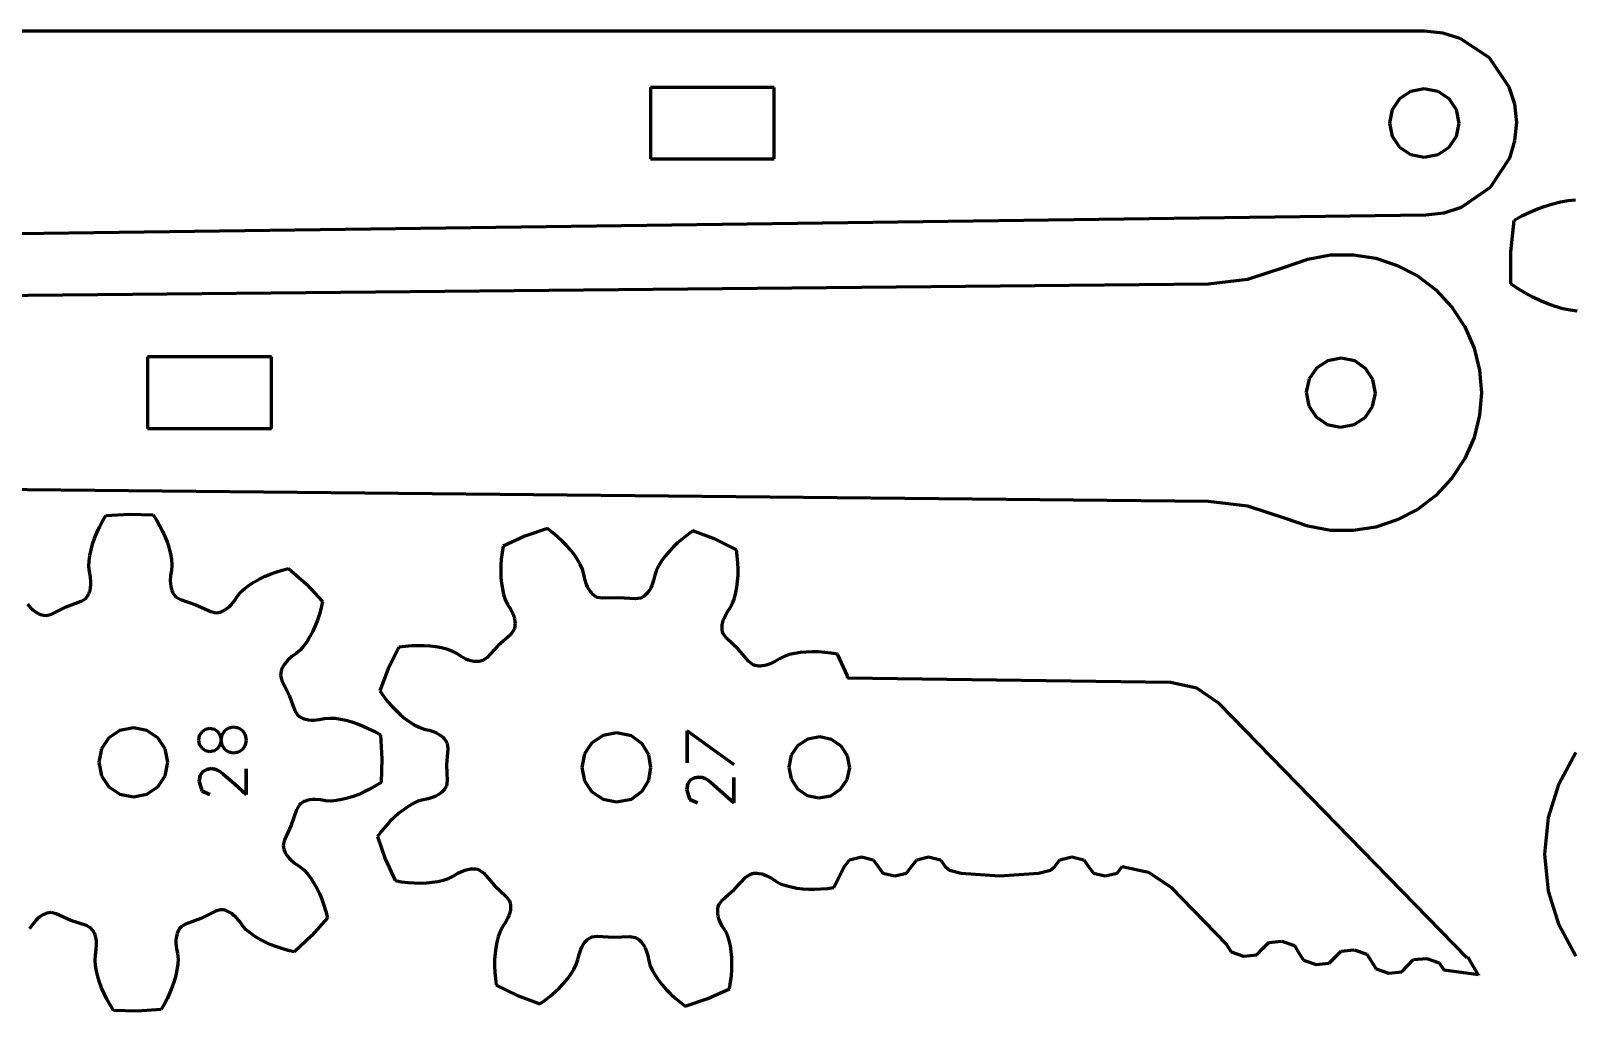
# Model space of a CAD drawing. Header units: millimetres. Extents: x 0 to 247, y 0 to 194.
# Drawn here: x 75.5 to 142.6, y 146.9 to 189.4 of the extents above; entities that cross this region are included whole.
import ezdxf

# ---------------------------------------------------------------- set-up
doc = ezdxf.new("R2010")
doc.units = ezdxf.units.MM
doc.linetypes.add('K5LT32768', pattern=[0])
doc.layers.add('Layer 1', color=7, linetype='Continuous')

msp = doc.modelspace()

# ---------------------------------------------------------------- linework, layer by layer
at = {"layer": 'Layer 1', "color": 1, "linetype": 'K5LT32768', "lineweight": 60, "true_color": 0xff0000}
for p, q in [((62.265, 189.443), (136.011, 189.443)), ((136.011, 189.443), (136.813, 189.362)), ((136.813, 189.362), (137.561, 189.131)), ((137.561, 189.131), (138.83, 188.281)), ((138.83, 188.281), (139.689, 187.018)), ((107.8, 186.993), (102.427, 186.993)), ((102.427, 186.993), (102.427, 183.893)), ((107.8, 183.893), (107.8, 186.993)), ((139.689, 187.018), (139.925, 186.272)), ((134.629, 186.027), (134.95, 186.504)), ((134.95, 186.504), (135.427, 186.825)), ((135.427, 186.825), (136.011, 186.943)), ((136.011, 186.943), (136.595, 186.825)), ((136.595, 186.825), (137.072, 186.504)), ((137.072, 186.504), (137.393, 186.027)), ((134.511, 185.443), (134.629, 186.027)), ((137.393, 186.027), (137.511, 185.443)), ((139.925, 186.272), (140.011, 185.47)), ((134.629, 184.859), (134.511, 185.443)), ((137.511, 185.443), (137.393, 184.859)), ((140.011, 185.47), (139.935, 184.666)), ((134.95, 184.382), (134.629, 184.859)), ((135.427, 184.061), (134.95, 184.382)), ((137.072, 184.382), (136.595, 184.061)), ((137.393, 184.859), (137.072, 184.382)), ((139.935, 184.666), (139.709, 183.917)), ((102.427, 183.893), (107.8, 183.893)), ((136.011, 183.943), (135.427, 184.061)), ((136.595, 184.061), (136.011, 183.943)), ((139.709, 183.917), (138.867, 182.643)), ((138.867, 182.643), (137.61, 181.775)), ((137.61, 181.775), (136.865, 181.535)), ((140.587, 181.574), (140.925, 181.716)), ((140.925, 181.716), (141.262, 181.838)), ((141.262, 181.838), (141.597, 181.939)), ((141.597, 181.939), (141.929, 182.02)), ((141.929, 182.02), (142.258, 182.077)), ((142.258, 182.077), (142.582, 182.11)), ((136.063, 181.443), (62.324, 180.474)), ((136.865, 181.535), (136.063, 181.443)), ((139.774, 179.852), (139.911, 181.233)), ((139.911, 181.233), (140.249, 181.413)), ((140.249, 181.413), (140.587, 181.574)), ((130.959, 179.543), (131.945, 179.718)), ((131.945, 179.718), (132.934, 179.726)), ((132.934, 179.726), (133.905, 179.574)), ((139.77, 178.466), (139.774, 179.852)), ((128.358, 178.665), (129.996, 179.198)), ((129.996, 179.198), (130.959, 179.543)), ((133.905, 179.574), (134.838, 179.266)), ((134.838, 179.266), (135.713, 178.806)), ((52.354, 177.75), (126.644, 178.473)), ((126.644, 178.473), (128.358, 178.665)), ((135.713, 178.806), (136.51, 178.2)), ((140.088, 178.252), (139.77, 178.466)), ((136.51, 178.2), (137.209, 177.453)), ((140.408, 178.058), (140.088, 178.252)), ((140.73, 177.882), (140.408, 178.058)), ((141.052, 177.726), (140.73, 177.882)), ((141.375, 177.592), (141.052, 177.726)), ((137.209, 177.453), (137.771, 176.598)), ((141.698, 177.478), (141.375, 177.592)), ((142.019, 177.387), (141.698, 177.478)), ((142.338, 177.322), (142.019, 177.387)), ((142.653, 177.285), (142.338, 177.322)), ((137.771, 176.598), (138.172, 175.681)), ((138.172, 175.681), (138.413, 174.722)), ((85.975, 175.294), (80.602, 175.294)), ((80.602, 175.294), (80.602, 172.194)), ((85.975, 172.194), (85.975, 175.294)), ((131.823, 175.131), (131.343, 174.814)), ((132.408, 175.243), (131.823, 175.131)), ((132.991, 175.119), (132.408, 175.243)), ((133.464, 174.793), (132.991, 175.119)), ((131.017, 174.341), (130.893, 173.758)), ((131.343, 174.814), (131.017, 174.341)), ((133.781, 174.313), (133.464, 174.793)), ((133.893, 173.728), (133.781, 174.313)), ((138.413, 174.722), (138.493, 173.742)), ((130.893, 173.758), (131.005, 173.173)), ((133.769, 173.146), (133.893, 173.728)), ((138.493, 173.742), (138.413, 172.762)), ((131.005, 173.173), (131.322, 172.693)), ((133.443, 172.672), (133.769, 173.146)), ((131.322, 172.693), (131.795, 172.367)), ((131.795, 172.367), (132.378, 172.243)), ((132.378, 172.243), (132.963, 172.355)), ((132.963, 172.355), (133.443, 172.672)), ((138.413, 172.762), (138.172, 171.803)), ((80.602, 172.194), (85.975, 172.194)), ((138.172, 171.803), (137.77, 170.886)), ((137.77, 170.886), (137.208, 170.031)), ((126.643, 169.014), (52.354, 169.751)), ((137.208, 170.031), (136.51, 169.284)), ((128.357, 168.822), (126.643, 169.014)), ((136.51, 169.284), (135.712, 168.678)), ((78.642, 168.16), (78.785, 168.407)), ((78.785, 168.407), (79.817, 168.472)), ((79.817, 168.472), (80.85, 168.439)), ((80.85, 168.439), (81.001, 168.197)), ((129.995, 168.287), (128.357, 168.822)), ((130.958, 167.942), (129.995, 168.287)), ((135.712, 168.678), (134.837, 168.219)), ((78.299, 167.417), (78.399, 167.664)), ((78.399, 167.664), (78.513, 167.912)), ((78.513, 167.912), (78.642, 168.16)), ((81.001, 168.197), (81.137, 167.953)), ((81.137, 167.953), (81.259, 167.709)), ((81.259, 167.709), (81.367, 167.465)), ((97.953, 167.842), (96.975, 167.508)), ((98.18, 167.668), (97.953, 167.842)), ((98.394, 167.489), (98.18, 167.668)), ((104.03, 167.577), (103.811, 167.404)), ((104.262, 167.743), (104.03, 167.577)), ((105.229, 167.378), (104.262, 167.743)), ((131.944, 167.767), (130.958, 167.942)), ((132.932, 167.758), (131.944, 167.767)), ((133.904, 167.91), (132.932, 167.758)), ((134.837, 168.219), (133.904, 167.91)), ((78.095, 166.681), (78.147, 166.924)), ((78.147, 166.924), (78.215, 167.17)), ((78.215, 167.17), (78.299, 167.417)), ((81.367, 167.465), (81.459, 167.221)), ((81.459, 167.221), (81.535, 166.978)), ((81.535, 166.978), (81.594, 166.736)), ((96.034, 167.082), (95.987, 166.8)), ((96.975, 167.508), (96.034, 167.082)), ((98.594, 167.304), (98.394, 167.489)), ((98.781, 167.113), (98.594, 167.304)), ((98.953, 166.917), (98.781, 167.113)), ((99.111, 166.717), (98.953, 166.917)), ((103.412, 167.04), (103.233, 166.85)), ((103.605, 167.225), (103.412, 167.04)), ((103.811, 167.404), (103.605, 167.225)), ((106.157, 166.923), (105.229, 167.378)), ((106.195, 166.64), (106.157, 166.923)), ((78.051, 166.205), (78.062, 166.441)), ((78.062, 166.441), (78.095, 166.681)), ((81.594, 166.736), (81.635, 166.497)), ((81.635, 166.497), (81.653, 166.261)), ((81.653, 166.261), (81.638, 166.032)), ((95.935, 166.251), (95.929, 165.984)), ((95.954, 166.523), (95.935, 166.251)), ((95.987, 166.8), (95.954, 166.523)), ((99.251, 166.512), (99.111, 166.717)), ((99.374, 166.302), (99.251, 166.512)), ((99.475, 166.088), (99.374, 166.302)), ((102.794, 166.249), (102.686, 166.038)), ((102.923, 166.454), (102.794, 166.249)), ((103.07, 166.654), (102.923, 166.454)), ((103.233, 166.85), (103.07, 166.654)), ((106.219, 166.362), (106.195, 166.64)), ((106.23, 166.089), (106.219, 166.362)), ((78.073, 165.976), (78.051, 166.205)), ((78.121, 165.753), (78.073, 165.976)), ((78.142, 165.524), (78.121, 165.753)), ((81.598, 165.807), (81.584, 165.578)), ((81.584, 165.578), (81.589, 165.46)), ((81.638, 166.032), (81.598, 165.807)), ((85.216, 165.52), (85.438, 165.645)), ((85.438, 165.645), (85.673, 165.76)), ((85.673, 165.76), (85.918, 165.865)), ((85.918, 165.865), (86.174, 165.959)), ((86.174, 165.959), (86.441, 166.043)), ((86.441, 166.043), (86.716, 166.116)), ((86.716, 166.116), (87.492, 165.434)), ((95.929, 165.984), (95.937, 165.723)), ((95.937, 165.723), (95.96, 165.469)), ((99.541, 165.868), (99.475, 166.088)), ((99.583, 165.644), (99.541, 165.868)), ((99.651, 165.424), (99.583, 165.644)), ((102.564, 165.597), (102.489, 165.38)), ((102.613, 165.82), (102.564, 165.597)), ((102.686, 166.038), (102.613, 165.82)), ((106.18, 165.309), (106.21, 165.562)), ((106.21, 165.562), (106.227, 165.822)), ((106.227, 165.822), (106.23, 166.089)), ((77.915, 164.816), (77.982, 164.894)), ((77.982, 164.894), (78.027, 164.966)), ((78.027, 164.966), (78.06, 165.033)), ((78.06, 165.033), (78.085, 165.099)), ((78.085, 165.099), (78.104, 165.162)), ((78.104, 165.162), (78.129, 165.286)), ((78.129, 165.286), (78.141, 165.406)), ((78.141, 165.406), (78.142, 165.524)), ((81.589, 165.46), (81.604, 165.341)), ((81.604, 165.341), (81.633, 165.218)), ((81.633, 165.218), (81.654, 165.155)), ((81.654, 165.155), (81.681, 165.09)), ((81.681, 165.09), (81.716, 165.024)), ((81.716, 165.024), (81.763, 164.954)), ((81.763, 164.954), (81.832, 164.878)), ((81.832, 164.878), (82.03, 164.765)), ((84.37, 164.71), (84.494, 164.901)), ((84.494, 164.901), (84.64, 165.079)), ((84.64, 165.079), (84.815, 165.238)), ((84.815, 165.238), (85.008, 165.384)), ((85.008, 165.384), (85.216, 165.52)), ((87.492, 165.434), (88.199, 164.68)), ((95.96, 165.469), (95.998, 165.223)), ((95.998, 165.223), (96.052, 164.987)), ((96.052, 164.987), (96.125, 164.762)), ((99.697, 165.316), (99.651, 165.424)), ((99.754, 165.21), (99.697, 165.316)), ((99.824, 165.105), (99.754, 165.21)), ((99.866, 165.054), (99.824, 165.105)), ((99.914, 165.003), (99.866, 165.054)), ((99.971, 164.953), (99.914, 165.003)), ((100.039, 164.904), (99.971, 164.953)), ((100.131, 164.857), (100.039, 164.904)), ((102.155, 164.918), (102.085, 164.872)), ((102.213, 164.967), (102.155, 164.918)), ((102.262, 165.016), (102.213, 164.967)), ((102.306, 165.066), (102.262, 165.016)), ((102.38, 165.168), (102.306, 165.066)), ((102.44, 165.273), (102.38, 165.168)), ((102.489, 165.38), (102.44, 165.273)), ((106.073, 164.829), (106.134, 165.064)), ((106.134, 165.064), (106.18, 165.309)), ((75.384, 164.569), (75.537, 164.396)), ((75.537, 164.396), (75.623, 164.317)), ((75.623, 164.317), (75.719, 164.243)), ((75.719, 164.243), (75.826, 164.177)), ((76.427, 164.137), (77.061, 164.448)), ((77.061, 164.448), (77.721, 164.697)), ((77.721, 164.697), (77.915, 164.816)), ((82.03, 164.765), (82.698, 164.537)), ((82.698, 164.537), (83.341, 164.246)), ((83.341, 164.246), (83.562, 164.193)), ((83.665, 164.201), (83.747, 164.22)), ((83.747, 164.22), (83.818, 164.244)), ((83.818, 164.244), (83.882, 164.273)), ((83.882, 164.273), (83.94, 164.304)), ((83.94, 164.304), (84.046, 164.374)), ((84.046, 164.374), (84.139, 164.451)), ((84.139, 164.451), (84.223, 164.533)), ((84.223, 164.533), (84.37, 164.71)), ((88.134, 164.402), (88.059, 164.133)), ((88.199, 164.68), (88.134, 164.402)), ((96.125, 164.762), (96.227, 164.556)), ((96.227, 164.556), (96.35, 164.364)), ((96.35, 164.364), (96.451, 164.157)), ((100.356, 164.821), (100.131, 164.857)), ((101.061, 164.844), (100.356, 164.821)), ((101.766, 164.799), (101.061, 164.844)), ((101.992, 164.828), (101.766, 164.799)), ((102.085, 164.872), (101.992, 164.828)), ((105.648, 164.013), (105.756, 164.216)), ((105.756, 164.216), (105.885, 164.404)), ((105.885, 164.404), (105.993, 164.607)), ((105.993, 164.607), (106.073, 164.829)), ((75.826, 164.177), (75.886, 164.147)), ((75.886, 164.147), (75.95, 164.12)), ((75.95, 164.12), (76.022, 164.098)), ((76.022, 164.098), (76.105, 164.082)), ((76.105, 164.082), (76.208, 164.077)), ((76.208, 164.077), (76.427, 164.137)), ((83.562, 164.193), (83.665, 164.201)), ((87.876, 163.625), (87.768, 163.387)), ((87.972, 163.874), (87.876, 163.625)), ((88.059, 164.133), (87.972, 163.874)), ((96.451, 164.157), (96.491, 164.047)), ((96.491, 164.047), (96.522, 163.93)), ((96.522, 163.93), (96.543, 163.806)), ((96.54, 163.595), (96.524, 163.512)), ((96.547, 163.67), (96.54, 163.595)), ((96.543, 163.806), (96.548, 163.74)), ((96.548, 163.74), (96.547, 163.67)), ((105.536, 163.529), (105.538, 163.598)), ((105.538, 163.598), (105.545, 163.665)), ((105.545, 163.665), (105.569, 163.788)), ((105.569, 163.788), (105.604, 163.904)), ((105.604, 163.904), (105.648, 164.013)), ((87.521, 162.949), (87.381, 162.751)), ((87.65, 163.162), (87.521, 162.949)), ((87.768, 163.387), (87.65, 163.162)), ((96.349, 163.235), (95.82, 162.769)), ((96.489, 163.415), (96.349, 163.235)), ((96.524, 163.512), (96.489, 163.415)), ((105.541, 163.453), (105.536, 163.529)), ((105.555, 163.37), (105.541, 163.453)), ((105.587, 163.272), (105.555, 163.37)), ((105.72, 163.088), (105.587, 163.272)), ((106.235, 162.605), (105.72, 163.088)), ((86.867, 162.29), (86.695, 162.137)), ((87.054, 162.42), (86.867, 162.29)), ((87.227, 162.571), (87.054, 162.42)), ((87.381, 162.751), (87.227, 162.571)), ((91.502, 162.691), (91.047, 161.763)), ((91.785, 162.728), (91.502, 162.691)), ((92.063, 162.753), (91.785, 162.728)), ((92.336, 162.763), (92.063, 162.753)), ((92.603, 162.761), (92.336, 162.763)), ((92.863, 162.744), (92.603, 162.761)), ((93.116, 162.714), (92.863, 162.744)), ((93.361, 162.668), (93.116, 162.714)), ((93.596, 162.607), (93.361, 162.668)), ((93.818, 162.527), (93.596, 162.607)), ((94.021, 162.418), (93.818, 162.527)), ((94.209, 162.289), (94.021, 162.418)), ((94.412, 162.182), (94.209, 162.289)), ((95.337, 162.254), (95.153, 162.12)), ((95.82, 162.769), (95.337, 162.254)), ((106.701, 162.076), (106.235, 162.605)), ((108.022, 162.198), (107.83, 162.075)), ((108.228, 162.3), (108.022, 162.198)), ((108.453, 162.373), (108.228, 162.3)), ((108.69, 162.427), (108.453, 162.373)), ((108.936, 162.465), (108.69, 162.427)), ((109.189, 162.488), (108.936, 162.465)), ((109.45, 162.496), (109.189, 162.488)), ((109.717, 162.49), (109.45, 162.496)), ((109.989, 162.471), (109.717, 162.49)), ((110.266, 162.438), (109.989, 162.471)), ((110.548, 162.391), (110.266, 162.438)), ((110.974, 161.45), (110.548, 162.391)), ((86.38, 161.569), (86.375, 161.467)), ((86.396, 161.652), (86.38, 161.569)), ((86.419, 161.724), (86.396, 161.652)), ((86.445, 161.789), (86.419, 161.724)), ((86.475, 161.848), (86.445, 161.789)), ((86.541, 161.955), (86.475, 161.848)), ((86.615, 162.051), (86.541, 161.955)), ((86.695, 162.137), (86.615, 162.051)), ((91.047, 161.763), (90.682, 160.796)), ((94.521, 162.138), (94.412, 162.182)), ((94.637, 162.103), (94.521, 162.138)), ((94.761, 162.079), (94.637, 162.103)), ((94.827, 162.072), (94.761, 162.079)), ((94.897, 162.07), (94.827, 162.072)), ((94.972, 162.074), (94.897, 162.07)), ((95.055, 162.089), (94.972, 162.074)), ((95.153, 162.12), (95.055, 162.089)), ((106.882, 161.936), (106.701, 162.076)), ((106.978, 161.901), (106.882, 161.936)), ((107.061, 161.885), (106.978, 161.901)), ((107.136, 161.878), (107.061, 161.885)), ((107.206, 161.877), (107.136, 161.878)), ((107.272, 161.882), (107.206, 161.877)), ((107.397, 161.903), (107.272, 161.882)), ((107.513, 161.934), (107.397, 161.903)), ((107.624, 161.974), (107.513, 161.934)), ((107.83, 162.075), (107.624, 161.974)), ((86.375, 161.467), (86.435, 161.247)), ((86.435, 161.247), (86.746, 160.613)), ((110.974, 161.353), (110.974, 161.45)), ((125.001, 161.171), (110.974, 161.353)), ((126.145, 160.921), (125.001, 161.171)), ((127.106, 160.254), (126.145, 160.921)), ((86.746, 160.613), (86.995, 159.953)), ((90.682, 160.796), (90.849, 160.564)), ((90.849, 160.564), (91.021, 160.345)), ((91.021, 160.345), (91.2, 160.138)), ((127.11, 160.252), (127.106, 160.254)), ((137.872, 149.218), (127.11, 160.252)), ((86.995, 159.953), (87.114, 159.759)), ((87.114, 159.759), (87.192, 159.692)), ((87.192, 159.692), (87.264, 159.647)), ((87.264, 159.647), (87.332, 159.614)), ((87.332, 159.614), (87.397, 159.589)), ((87.397, 159.589), (87.461, 159.57)), ((87.461, 159.57), (87.584, 159.545)), ((87.584, 159.545), (87.704, 159.534)), ((87.704, 159.534), (87.822, 159.532)), ((87.822, 159.532), (88.051, 159.554)), ((88.051, 159.554), (88.274, 159.601)), ((88.274, 159.601), (88.503, 159.624)), ((88.503, 159.624), (88.739, 159.612)), ((88.739, 159.612), (88.979, 159.579)), ((88.979, 159.579), (89.223, 159.528)), ((89.223, 159.528), (89.468, 159.459)), ((91.2, 160.138), (91.385, 159.946)), ((91.385, 159.946), (91.575, 159.767)), ((91.575, 159.767), (91.771, 159.604)), ((91.771, 159.604), (91.971, 159.457)), ((79.402, 159.083), (78.925, 158.762)), ((79.986, 159.201), (79.402, 159.083)), ((80.57, 159.083), (79.986, 159.201)), ((81.047, 158.762), (80.57, 159.083)), ((82.821, 158.668), (82.859, 158.865)), ((82.821, 158.668), (82.859, 158.865)), ((82.859, 158.865), (82.964, 159.028)), ((82.859, 158.865), (82.964, 159.028)), ((82.964, 159.028), (83.119, 159.138)), ((82.964, 159.028), (83.119, 159.138)), ((83.119, 159.138), (83.31, 159.179)), ((83.119, 159.138), (83.31, 159.179)), ((83.31, 159.179), (83.499, 159.138)), ((83.31, 159.179), (83.499, 159.138)), ((83.499, 159.138), (83.653, 159.028)), ((83.499, 159.138), (83.653, 159.028)), ((83.653, 159.028), (83.757, 158.865)), ((83.653, 159.028), (83.757, 158.865)), ((83.757, 158.865), (83.795, 158.668)), ((83.757, 158.865), (83.795, 158.668)), ((83.795, 158.668), (83.839, 158.892)), ((83.795, 158.668), (83.839, 158.892)), ((83.839, 158.892), (83.956, 159.077)), ((83.839, 158.892), (83.956, 159.077)), ((83.956, 159.077), (84.128, 159.201)), ((83.956, 159.077), (84.128, 159.201)), ((84.128, 159.201), (84.337, 159.246)), ((84.128, 159.201), (84.337, 159.246)), ((84.337, 159.246), (84.546, 159.201)), ((84.337, 159.246), (84.546, 159.201)), ((84.546, 159.201), (84.719, 159.077)), ((84.546, 159.201), (84.719, 159.077)), ((84.719, 159.077), (84.837, 158.892)), ((84.719, 159.077), (84.837, 158.892)), ((84.837, 158.892), (84.879, 158.668)), ((84.837, 158.892), (84.879, 158.668)), ((89.468, 159.459), (89.715, 159.375)), ((89.715, 159.375), (89.963, 159.275)), ((89.963, 159.275), (90.21, 159.161)), ((90.21, 159.161), (90.458, 159.032)), ((90.458, 159.032), (90.705, 158.889)), ((90.705, 158.889), (90.771, 157.857)), ((91.971, 159.457), (92.177, 159.327)), ((92.177, 159.327), (92.387, 159.22)), ((92.387, 159.22), (92.605, 159.146)), ((92.605, 159.146), (92.828, 159.098)), ((92.828, 159.098), (93.045, 159.023)), ((93.045, 159.023), (93.152, 158.973)), ((93.152, 158.973), (93.256, 158.913)), ((93.256, 158.913), (93.359, 158.84)), ((100.368, 158.861), (99.888, 158.54)), ((100.956, 158.979), (100.368, 158.861)), ((101.608, 158.85), (100.956, 158.979)), ((102.073, 158.51), (101.608, 158.85)), ((104.013, 159.06), (106.045, 157.607)), ((106.045, 157.607), (104.013, 159.06)), ((104.013, 159.06), (104.013, 157.683)), ((104.013, 157.683), (104.013, 159.06)), ((78.604, 158.285), (78.486, 157.701)), ((78.925, 158.762), (78.604, 158.285)), ((81.368, 158.285), (81.047, 158.762)), ((81.486, 157.701), (81.368, 158.285)), ((82.859, 158.47), (82.821, 158.668)), ((82.859, 158.47), (82.821, 158.668)), ((82.964, 158.308), (82.859, 158.47)), ((82.964, 158.308), (82.859, 158.47)), ((83.119, 158.198), (82.964, 158.308)), ((83.119, 158.198), (82.964, 158.308)), ((83.31, 158.157), (83.119, 158.198)), ((83.31, 158.157), (83.119, 158.198)), ((83.499, 158.198), (83.31, 158.157)), ((83.499, 158.198), (83.31, 158.157)), ((83.653, 158.308), (83.499, 158.198)), ((83.653, 158.308), (83.499, 158.198)), ((83.757, 158.47), (83.653, 158.308)), ((83.757, 158.47), (83.653, 158.308)), ((83.795, 158.668), (83.757, 158.47)), ((83.795, 158.668), (83.757, 158.47)), ((83.839, 158.445), (83.795, 158.668)), ((83.839, 158.445), (83.795, 158.668)), ((83.956, 158.262), (83.839, 158.445)), ((83.956, 158.262), (83.839, 158.445)), ((84.128, 158.137), (83.956, 158.262)), ((84.128, 158.137), (83.956, 158.262)), ((84.719, 158.262), (84.546, 158.137)), ((84.719, 158.262), (84.546, 158.137)), ((84.837, 158.445), (84.719, 158.262)), ((84.837, 158.445), (84.719, 158.262)), ((84.879, 158.668), (84.837, 158.445)), ((84.879, 158.668), (84.837, 158.445)), ((93.359, 158.84), (93.409, 158.796)), ((93.409, 158.796), (93.458, 158.746)), ((93.458, 158.746), (93.507, 158.689)), ((93.507, 158.689), (93.553, 158.618)), ((93.553, 158.618), (93.597, 158.525)), ((93.626, 158.299), (93.581, 157.595)), ((93.597, 158.525), (93.626, 158.299)), ((99.888, 158.54), (99.565, 158.063)), ((102.353, 158.03), (102.073, 158.51)), ((108.83, 158.428), (108.541, 158.01)), ((109.255, 158.707), (108.83, 158.428)), ((109.772, 158.804), (109.255, 158.707)), ((110.286, 158.694), (109.772, 158.804)), ((110.704, 158.405), (110.286, 158.694)), ((110.982, 157.98), (110.704, 158.405)), ((78.486, 157.701), (78.604, 157.117)), ((81.368, 157.117), (81.486, 157.701)), ((84.337, 158.092), (84.128, 158.137)), ((84.337, 158.092), (84.128, 158.137)), ((84.546, 158.137), (84.337, 158.092)), ((84.546, 158.137), (84.337, 158.092)), ((90.771, 157.857), (90.737, 156.825)), ((93.581, 157.595), (93.604, 156.89)), ((99.565, 158.063), (99.446, 157.479)), ((102.446, 157.479), (102.353, 158.03)), ((108.541, 158.01), (108.43, 157.496)), ((111.08, 157.463), (110.982, 157.98)), ((141.866, 156.785), (142.594, 158.127)), ((78.604, 157.117), (78.925, 156.64)), ((81.047, 156.64), (81.368, 157.117)), ((82.879, 157.132), (82.833, 156.882)), ((82.833, 156.882), (82.879, 157.132)), ((82.833, 156.882), (82.963, 156.446)), ((82.963, 156.446), (82.833, 156.882)), ((83.001, 157.3), (82.879, 157.132)), ((82.879, 157.132), (83.001, 157.3)), ((83.168, 157.396), (83.001, 157.3)), ((83.001, 157.3), (83.168, 157.396)), ((83.355, 157.427), (83.168, 157.396)), ((83.168, 157.396), (83.355, 157.427)), ((83.519, 157.407), (83.355, 157.427)), ((83.355, 157.427), (83.519, 157.407)), ((83.641, 157.361), (83.519, 157.407)), ((83.519, 157.407), (83.641, 157.361)), ((83.732, 157.306), (83.641, 157.361)), ((83.641, 157.361), (83.732, 157.306)), ((83.798, 157.261), (83.732, 157.306)), ((83.732, 157.306), (83.798, 157.261)), ((83.867, 157.206), (83.798, 157.261)), ((83.798, 157.261), (83.867, 157.206)), ((84.001, 157.09), (83.867, 157.206)), ((83.867, 157.206), (84.001, 157.09)), ((84.176, 156.935), (84.001, 157.09)), ((84.001, 157.09), (84.176, 156.935)), ((84.368, 156.761), (84.176, 156.935)), ((84.176, 156.935), (84.368, 156.761)), ((84.879, 156.301), (84.879, 157.413)), ((84.879, 157.413), (84.879, 156.301)), ((93.604, 156.89), (93.568, 156.665)), ((99.446, 157.479), (99.565, 156.895)), ((99.565, 156.895), (99.888, 156.418)), ((102.073, 156.448), (102.353, 156.928)), ((102.353, 156.928), (102.446, 157.479)), ((104.167, 156.935), (104.046, 156.767)), ((104.046, 156.767), (104.167, 156.935)), ((104.335, 157.031), (104.167, 156.935)), ((104.167, 156.935), (104.335, 157.031)), ((104.521, 157.062), (104.335, 157.031)), ((104.335, 157.031), (104.521, 157.062)), ((104.685, 157.042), (104.521, 157.062)), ((104.521, 157.062), (104.685, 157.042)), ((104.808, 156.996), (104.685, 157.042)), ((104.685, 157.042), (104.808, 156.996)), ((104.898, 156.941), (104.808, 156.996)), ((104.808, 156.996), (104.898, 156.941)), ((104.964, 156.895), (104.898, 156.941)), ((104.898, 156.941), (104.964, 156.895)), ((105.033, 156.84), (104.964, 156.895)), ((104.964, 156.895), (105.033, 156.84)), ((105.167, 156.725), (105.033, 156.84)), ((105.033, 156.84), (105.167, 156.725)), ((106.045, 155.936), (106.045, 157.048)), ((106.045, 157.048), (106.045, 155.936)), ((108.43, 157.496), (108.528, 156.979)), ((108.528, 156.979), (108.807, 156.554)), ((110.68, 156.531), (110.969, 156.949)), ((110.969, 156.949), (111.08, 157.463)), ((78.925, 156.64), (79.402, 156.319)), ((79.402, 156.319), (79.986, 156.201)), ((79.986, 156.201), (80.57, 156.319)), ((80.57, 156.319), (81.047, 156.64)), ((82.963, 156.446), (83.298, 156.307)), ((83.298, 156.307), (82.963, 156.446)), ((84.879, 156.301), (84.368, 156.761)), ((84.368, 156.761), (84.879, 156.301)), ((89.519, 156.216), (89.276, 156.139)), ((89.763, 156.308), (89.519, 156.216)), ((90.007, 156.415), (89.763, 156.308)), ((90.252, 156.537), (90.007, 156.415)), ((90.495, 156.674), (90.252, 156.537)), ((90.737, 156.825), (90.495, 156.674)), ((93.001, 156.185), (92.781, 156.117)), ((93.109, 156.231), (93.001, 156.185)), ((93.215, 156.288), (93.109, 156.231)), ((93.32, 156.358), (93.215, 156.288)), ((93.371, 156.4), (93.32, 156.358)), ((93.422, 156.448), (93.371, 156.4)), ((93.472, 156.504), (93.422, 156.448)), ((93.521, 156.573), (93.472, 156.504)), ((93.568, 156.665), (93.521, 156.573)), ((99.888, 156.418), (100.368, 156.097)), ((101.608, 156.108), (102.073, 156.448)), ((104.046, 156.767), (103.999, 156.517)), ((103.999, 156.517), (104.046, 156.767)), ((103.999, 156.517), (104.129, 156.081)), ((104.129, 156.081), (103.999, 156.517)), ((105.342, 156.57), (105.167, 156.725)), ((105.167, 156.725), (105.342, 156.57)), ((105.534, 156.396), (105.342, 156.57)), ((105.342, 156.57), (105.534, 156.396)), ((106.045, 155.936), (105.534, 156.396)), ((105.534, 156.396), (106.045, 155.936)), ((108.807, 156.554), (109.224, 156.265)), ((109.224, 156.265), (109.739, 156.155)), ((109.739, 156.155), (110.256, 156.252)), ((110.256, 156.252), (110.68, 156.531)), ((141.405, 155.301), (141.866, 156.785)), ((87.063, 155.644), (86.835, 154.977)), ((87.176, 155.842), (87.063, 155.644)), ((87.252, 155.911), (87.176, 155.842)), ((87.322, 155.958), (87.252, 155.911)), ((87.388, 155.994), (87.322, 155.958)), ((87.453, 156.02), (87.388, 155.994)), ((87.516, 156.042), (87.453, 156.02)), ((87.639, 156.07), (87.516, 156.042)), ((87.758, 156.086), (87.639, 156.07)), ((87.876, 156.091), (87.758, 156.086)), ((88.106, 156.077), (87.876, 156.091)), ((88.33, 156.036), (88.106, 156.077)), ((88.559, 156.021), (88.33, 156.036)), ((88.795, 156.04), (88.559, 156.021)), ((89.034, 156.08), (88.795, 156.04)), ((89.276, 156.139), (89.034, 156.08)), ((91.708, 155.644), (91.508, 155.487)), ((91.913, 155.785), (91.708, 155.644)), ((92.123, 155.908), (91.913, 155.785)), ((92.337, 156.008), (92.123, 155.908)), ((92.557, 156.075), (92.337, 156.008)), ((92.781, 156.117), (92.557, 156.075)), ((100.368, 156.097), (100.956, 155.979)), ((100.956, 155.979), (101.608, 156.108)), ((104.129, 156.081), (104.465, 155.942)), ((104.465, 155.942), (104.129, 156.081)), ((86.835, 154.977), (86.544, 154.334)), ((90.936, 154.927), (90.757, 154.714)), ((91.121, 155.128), (90.936, 154.927)), ((91.312, 155.315), (91.121, 155.128)), ((91.508, 155.487), (91.312, 155.315)), ((141.244, 153.708), (141.405, 155.301)), ((86.544, 154.334), (86.491, 154.112)), ((90.757, 154.714), (90.583, 154.487)), ((90.583, 154.487), (90.917, 153.509)), ((86.491, 154.112), (86.499, 154.01)), ((86.499, 154.01), (86.518, 153.927)), ((86.518, 153.927), (86.542, 153.856)), ((86.542, 153.856), (86.571, 153.792)), ((86.571, 153.792), (86.602, 153.734)), ((86.602, 153.734), (86.672, 153.629)), ((86.672, 153.629), (86.749, 153.536)), ((86.749, 153.536), (86.831, 153.452)), ((90.917, 153.509), (91.343, 152.567)), ((111.062, 153.475), (111.58, 153.596)), ((111.58, 153.596), (112.094, 153.475)), ((113.981, 153.475), (114.498, 153.596)), ((114.498, 153.596), (115.013, 153.475)), ((120.199, 153.475), (120.717, 153.596)), ((120.717, 153.596), (121.231, 153.475)), ((141.405, 152.115), (141.244, 153.708)), ((86.831, 153.452), (87.008, 153.305)), ((87.008, 153.305), (87.199, 153.18)), ((87.199, 153.18), (87.377, 153.035)), ((87.377, 153.035), (87.536, 152.86)), ((87.536, 152.86), (87.683, 152.666)), ((93.869, 152.76), (94.061, 152.883)), ((94.061, 152.883), (94.268, 152.984)), ((94.268, 152.984), (94.378, 153.025)), ((94.378, 153.025), (94.495, 153.056)), ((94.495, 153.056), (94.619, 153.077)), ((94.619, 153.077), (94.685, 153.081)), ((94.685, 153.081), (94.755, 153.081)), ((94.755, 153.081), (94.83, 153.074)), ((94.83, 153.074), (94.913, 153.058)), ((94.913, 153.058), (95.01, 153.023)), ((95.01, 153.023), (95.19, 152.883)), ((95.19, 152.883), (95.656, 152.353)), ((106.554, 152.705), (106.739, 152.838)), ((106.739, 152.838), (106.837, 152.87)), ((106.837, 152.87), (106.92, 152.884)), ((106.92, 152.884), (106.995, 152.889)), ((106.995, 152.889), (107.065, 152.887)), ((107.065, 152.887), (107.131, 152.88)), ((107.131, 152.88), (107.254, 152.856)), ((107.254, 152.856), (107.37, 152.821)), ((107.37, 152.821), (107.479, 152.777)), ((110.389, 152.268), (110.844, 153.196)), ((110.844, 153.183), (111.062, 153.475)), ((110.844, 153.196), (110.844, 153.183)), ((112.094, 153.475), (112.304, 153.183)), ((112.304, 153.183), (112.513, 152.891)), ((112.513, 152.891), (113.028, 152.77)), ((113.028, 152.77), (113.545, 152.891)), ((113.545, 152.891), (113.763, 153.183)), ((113.763, 153.183), (113.981, 153.475)), ((115.013, 153.475), (115.222, 153.183)), ((115.222, 153.183), (115.402, 153.022)), ((115.402, 153.022), (115.906, 152.891)), ((115.906, 152.891), (117.583, 152.77)), ((117.583, 152.77), (119.271, 152.891)), ((119.271, 152.891), (119.787, 153.022)), ((119.787, 153.022), (119.981, 153.183)), ((119.981, 153.183), (120.199, 153.475)), ((121.231, 153.475), (121.441, 153.183)), ((121.441, 153.183), (121.65, 152.891)), ((121.65, 152.891), (122.165, 152.77)), ((122.165, 152.77), (122.682, 152.891)), ((122.682, 152.891), (122.9, 153.183)), ((122.9, 153.183), (124.045, 152.94)), ((124.045, 152.94), (125.01, 152.278)), ((87.683, 152.666), (87.818, 152.458)), ((87.818, 152.458), (87.943, 152.236)), ((87.943, 152.236), (88.058, 152.002)), ((91.343, 152.567), (91.625, 152.521)), ((91.625, 152.521), (91.902, 152.488)), ((91.902, 152.488), (92.174, 152.468)), ((92.174, 152.468), (92.441, 152.463)), ((92.441, 152.463), (92.702, 152.471)), ((92.702, 152.471), (92.956, 152.494)), ((92.956, 152.494), (93.202, 152.531)), ((93.202, 152.531), (93.438, 152.585)), ((93.438, 152.585), (93.663, 152.658)), ((93.663, 152.658), (93.869, 152.76)), ((95.656, 152.353), (96.171, 151.871)), ((105.542, 151.724), (106.072, 152.19)), ((106.072, 152.19), (106.554, 152.705)), ((107.479, 152.777), (107.683, 152.669)), ((107.683, 152.669), (107.871, 152.54)), ((107.871, 152.54), (108.073, 152.432)), ((108.073, 152.432), (108.296, 152.352)), ((108.296, 152.352), (108.53, 152.291)), ((108.53, 152.291), (108.775, 152.245)), ((108.775, 152.245), (109.028, 152.214)), ((109.028, 152.214), (109.288, 152.198)), ((109.288, 152.198), (109.555, 152.195)), ((109.555, 152.195), (109.828, 152.206)), ((109.828, 152.206), (110.106, 152.231)), ((110.106, 152.231), (110.389, 152.268)), ((125.01, 152.278), (127.428, 149.799)), ((88.058, 152.002), (88.163, 151.756)), ((88.163, 151.756), (88.257, 151.5)), ((88.257, 151.5), (88.341, 151.233)), ((96.171, 151.871), (96.305, 151.686)), ((96.305, 151.686), (96.336, 151.589)), ((96.336, 151.589), (96.351, 151.506)), ((96.351, 151.506), (96.355, 151.43)), ((105.368, 151.447), (105.402, 151.543)), ((105.402, 151.543), (105.542, 151.724)), ((141.866, 150.632), (141.405, 152.115)), ((75.75, 150.843), (75.603, 150.666)), ((75.834, 150.925), (75.75, 150.843)), ((75.927, 151.002), (75.834, 150.925)), ((76.032, 151.072), (75.927, 151.002)), ((76.091, 151.103), (76.032, 151.072)), ((76.154, 151.132), (76.091, 151.103)), ((76.225, 151.157), (76.154, 151.132)), ((76.308, 151.175), (76.225, 151.157)), ((76.41, 151.184), (76.308, 151.175)), ((76.632, 151.131), (76.41, 151.184)), ((77.275, 150.84), (76.632, 151.131)), ((77.943, 150.612), (77.275, 150.84)), ((82.912, 150.928), (82.251, 150.679)), ((83.545, 151.239), (82.912, 150.928)), ((83.765, 151.299), (83.545, 151.239)), ((83.868, 151.294), (83.765, 151.299)), ((83.95, 151.278), (83.868, 151.294)), ((84.022, 151.256), (83.95, 151.278)), ((84.087, 151.229), (84.022, 151.256)), ((84.146, 151.199), (84.087, 151.229)), ((84.254, 151.133), (84.146, 151.199)), ((84.349, 151.059), (84.254, 151.133)), ((84.436, 150.98), (84.349, 151.059)), ((84.588, 150.807), (84.436, 150.98)), ((84.718, 150.62), (84.588, 150.807)), ((88.415, 150.958), (87.732, 150.182)), ((88.341, 151.233), (88.415, 150.958)), ((96.243, 150.946), (96.136, 150.743)), ((96.287, 151.055), (96.243, 150.946)), ((96.322, 151.171), (96.287, 151.055)), ((96.346, 151.294), (96.322, 151.171)), ((96.353, 151.36), (96.346, 151.294)), ((96.355, 151.43), (96.353, 151.36)), ((105.344, 151.289), (105.351, 151.364)), ((105.344, 151.219), (105.344, 151.289)), ((105.348, 151.153), (105.344, 151.219)), ((105.369, 151.028), (105.348, 151.153)), ((105.351, 151.364), (105.368, 151.447)), ((105.4, 150.912), (105.369, 151.028)), ((105.441, 150.802), (105.4, 150.912)), ((105.542, 150.595), (105.441, 150.802)), ((75.603, 150.666), (75.479, 150.475)), ((78.14, 150.499), (77.943, 150.612)), ((78.21, 150.422), (78.14, 150.499)), ((78.257, 150.352), (78.21, 150.422)), ((78.292, 150.286), (78.257, 150.352)), ((78.319, 150.221), (78.292, 150.286)), ((78.34, 150.158), (78.319, 150.221)), ((78.368, 150.036), (78.34, 150.158)), ((81.868, 150.214), (81.844, 150.09)), ((81.888, 150.277), (81.868, 150.214)), ((81.912, 150.343), (81.888, 150.277)), ((81.945, 150.411), (81.912, 150.343)), ((81.99, 150.482), (81.945, 150.411)), ((82.057, 150.56), (81.99, 150.482)), ((82.251, 150.679), (82.057, 150.56)), ((84.87, 150.447), (84.718, 150.62)), ((85.049, 150.294), (84.87, 150.447)), ((85.247, 150.153), (85.049, 150.294)), ((85.46, 150.024), (85.247, 150.153)), ((87.732, 150.182), (86.978, 149.475)), ((95.898, 150.352), (95.818, 150.129)), ((96.007, 150.554), (95.898, 150.352)), ((96.136, 150.743), (96.007, 150.554)), ((99.807, 150.087), (99.9, 150.131)), ((99.9, 150.131), (100.126, 150.16)), ((100.126, 150.16), (100.83, 150.115)), ((100.83, 150.115), (101.535, 150.137)), ((101.535, 150.137), (101.76, 150.101)), ((105.665, 150.403), (105.542, 150.595)), ((105.767, 150.197), (105.665, 150.403)), ((105.84, 149.972), (105.767, 150.197)), ((142.594, 149.289), (141.866, 150.632)), ((78.335, 149.344), (78.375, 149.569)), ((78.384, 149.916), (78.368, 150.036)), ((78.375, 149.569), (78.389, 149.798)), ((78.389, 149.798), (78.384, 149.916)), ((81.832, 149.97), (81.831, 149.852)), ((81.831, 149.852), (81.852, 149.623)), ((81.844, 150.09), (81.832, 149.97)), ((81.852, 149.623), (81.899, 149.4)), ((85.686, 149.906), (85.46, 150.024)), ((85.923, 149.799), (85.686, 149.906)), ((86.172, 149.702), (85.923, 149.799)), ((86.431, 149.616), (86.172, 149.702)), ((86.7, 149.54), (86.431, 149.616)), ((86.978, 149.475), (86.7, 149.54)), ((95.711, 149.65), (95.681, 149.397)), ((95.757, 149.895), (95.711, 149.65)), ((95.818, 150.129), (95.757, 149.895)), ((99.327, 149.361), (99.402, 149.579)), ((99.402, 149.579), (99.452, 149.685)), ((99.452, 149.685), (99.512, 149.79)), ((99.512, 149.79), (99.585, 149.893)), ((99.585, 149.893), (99.629, 149.943)), ((99.629, 149.943), (99.678, 149.992)), ((99.678, 149.992), (99.736, 150.04)), ((99.736, 150.04), (99.807, 150.087)), ((101.76, 150.101), (101.852, 150.055)), ((101.852, 150.055), (101.921, 150.006)), ((101.921, 150.006), (101.977, 149.956)), ((101.977, 149.956), (102.025, 149.905)), ((102.025, 149.905), (102.067, 149.854)), ((102.067, 149.854), (102.137, 149.749)), ((102.137, 149.749), (102.194, 149.643)), ((102.194, 149.643), (102.24, 149.534)), ((102.24, 149.534), (102.308, 149.315)), ((105.894, 149.735), (105.84, 149.972)), ((105.931, 149.49), (105.894, 149.735)), ((105.954, 149.236), (105.931, 149.49)), ((127.428, 149.799), (127.629, 149.481)), ((127.629, 149.481), (128.172, 149.295)), ((128.741, 149.35), (129.001, 149.614)), ((129.001, 149.614), (129.261, 149.877)), ((129.261, 149.877), (129.829, 149.932)), ((129.829, 149.932), (130.373, 149.746)), ((130.373, 149.746), (130.573, 149.429)), ((132.146, 149.244), (132.406, 149.507)), ((132.406, 149.507), (132.974, 149.562)), ((132.974, 149.562), (133.518, 149.376)), ((78.319, 149.115), (78.335, 149.344)), ((78.338, 148.879), (78.319, 149.115)), ((78.378, 148.64), (78.338, 148.879)), ((81.91, 148.935), (81.877, 148.695)), ((81.899, 149.4), (81.922, 149.172)), ((81.922, 149.172), (81.91, 148.935)), ((95.664, 149.137), (95.662, 148.87)), ((95.662, 148.87), (95.672, 148.597)), ((95.681, 149.397), (95.664, 149.137)), ((99.097, 148.71), (99.205, 148.921)), ((99.205, 148.921), (99.279, 149.139)), ((99.279, 149.139), (99.327, 149.361)), ((102.308, 149.315), (102.35, 149.09)), ((102.35, 149.09), (102.417, 148.87)), ((102.417, 148.87), (102.517, 148.657)), ((105.962, 148.975), (105.954, 149.236)), ((105.957, 148.708), (105.962, 148.975)), ((128.172, 149.295), (128.741, 149.35)), ((130.573, 149.429), (130.774, 149.111)), ((130.774, 149.111), (131.317, 148.925)), ((131.317, 148.925), (131.886, 148.98)), ((131.886, 148.98), (132.146, 149.244)), ((133.518, 149.376), (133.718, 149.059)), ((133.718, 149.059), (133.919, 148.741)), ((135.031, 148.61), (135.291, 148.874)), ((135.291, 148.874), (135.551, 149.137)), ((135.551, 149.137), (136.119, 149.192)), ((136.119, 149.192), (136.663, 149.006)), ((136.663, 149.006), (136.863, 148.688)), ((137.918, 149.232), (137.872, 149.218)), ((138.368, 148.459), (137.918, 149.232)), ((78.438, 148.399), (78.378, 148.64)), ((78.514, 148.155), (78.438, 148.399)), ((78.606, 147.911), (78.514, 148.155)), ((81.757, 148.206), (81.673, 147.959)), ((81.826, 148.452), (81.757, 148.206)), ((81.877, 148.695), (81.826, 148.452)), ((95.672, 148.597), (95.697, 148.319)), ((95.697, 148.319), (95.734, 148.036)), ((98.658, 148.109), (98.821, 148.304)), ((98.821, 148.304), (98.969, 148.505)), ((98.969, 148.505), (99.097, 148.71)), ((102.517, 148.657), (102.64, 148.447)), ((102.64, 148.447), (102.781, 148.242)), ((102.781, 148.242), (102.938, 148.042)), ((105.858, 147.877), (105.904, 148.159)), ((105.904, 148.159), (105.937, 148.436)), ((105.937, 148.436), (105.957, 148.708)), ((133.919, 148.741), (134.463, 148.555)), ((134.463, 148.555), (135.031, 148.61)), ((136.863, 148.688), (138.368, 148.486)), ((138.368, 148.486), (138.368, 148.459)), ((78.713, 147.667), (78.606, 147.911)), ((78.835, 147.423), (78.713, 147.667)), ((81.459, 147.464), (81.33, 147.216)), ((81.573, 147.712), (81.459, 147.464)), ((81.673, 147.959), (81.573, 147.712)), ((95.734, 148.036), (96.662, 147.581)), ((96.662, 147.581), (97.629, 147.216)), ((97.861, 147.382), (98.08, 147.555)), ((98.08, 147.555), (98.287, 147.734)), ((98.287, 147.734), (98.48, 147.919)), ((98.48, 147.919), (98.658, 148.109)), ((102.938, 148.042), (103.11, 147.846)), ((103.11, 147.846), (103.297, 147.655)), ((103.297, 147.655), (103.498, 147.47)), ((103.498, 147.47), (103.712, 147.29)), ((103.938, 147.117), (104.916, 147.451)), ((104.916, 147.451), (105.858, 147.877)), ((78.972, 147.179), (78.835, 147.423)), ((79.123, 146.937), (78.972, 147.179)), ((80.156, 146.904), (79.123, 146.937)), ((81.187, 146.969), (80.156, 146.904)), ((81.33, 147.216), (81.187, 146.969)), ((97.629, 147.216), (97.861, 147.382)), ((103.712, 147.29), (103.938, 147.117))]:
    msp.add_line(p, q, dxfattribs=at)

doc.saveas('drawing.dxf')
